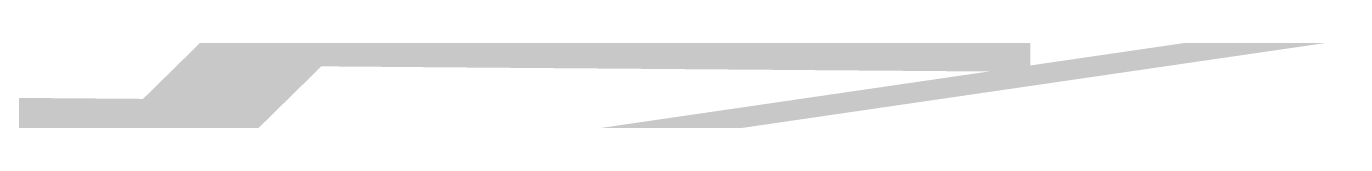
# Model space of a CAD drawing. Header units: metres. Extents: x 326467 to 340077, y 1811030 to 1824953.
# Drawn here: x 329094.64 to 329133.91, y 1812526.54 to 1812528.65 of the extents above; entities that cross this region are included whole.
import ezdxf

# ---------------------------------------------------------------- set-up
doc = ezdxf.new("R2010")
doc.units = ezdxf.units.M
doc.header["$MEASUREMENT"] = 0
doc.layers.add('HAZARDS LINE', color=1, linetype='Continuous')
doc.layers.add('SURVEY PLOT BOUNDARY', color=35, linetype='Continuous')

# ---------------------------------------------------------------- blocks, each defined once
blk = doc.blocks.new('16')
at = {"layer": 'HAZARDS LINE', "lineweight": 18, "const_width": 3.032}
blk.add_lwpolyline([(329090.641, 1812525.737), (329094.683, 1812525.706), (329098.726, 1812525.675), (329102.799, 1812529.687), (329106.842, 1812529.655), (329110.884, 1812529.624), (329114.927, 1812529.593), (329118.969, 1812529.562), (329123.012, 1812529.531), (329123.043, 1812533.574), (329127.085, 1812533.542), (329131.159, 1812537.554), (329135.232, 1812541.566), (329139.275, 1812541.535), (329143.349, 1812545.547), (329151.433, 1812545.484), (329155.476, 1812545.453), (329159.518, 1812545.422), (329163.561, 1812545.391), (329167.603, 1812545.36), (329171.646, 1812545.329), (329175.688, 1812545.297), (329179.73, 1812545.266)], dxfattribs=at)
at = {"layer": 'SURVEY PLOT BOUNDARY', "lineweight": 18, "const_width": 0.606}
blk.add_lwpolyline([(329525.864, 1812870.104), (329484.847, 1812793.597), (329403.312, 1812705.273), (329383.069, 1812701.386), (329382.975, 1812689.257), (329325.851, 1812620.962), (329301.471, 1812604.976), (329285.177, 1812588.929), (329260.797, 1812572.944), (329224.197, 1812544.923), (329191.764, 1812533.043), (329135.139, 1812529.437), (329082.525, 1812521.756), (328901.146, 1812591.892)], dxfattribs=at)
blk.add_lwpolyline([(328948.875, 1812490.441), (329029.599, 1812473.645), (329078.295, 1812497.529), (329082.494, 1812517.713), (329082.525, 1812521.756), (329135.139, 1812529.437), (329135.014, 1812513.265), (329097.415, 1812355.866), (329077.11, 1812343.892), (329047.783, 1812210.689), (329031.613, 1812210.814), (328902.256, 1812211.812), (328708.281, 1812221.396), (328659.897, 1812237.942), (328684.807, 1812322.66), (328725.293, 1812330.434), (328786.71, 1812431.043), (328860.035, 1812503.257), (328779.498, 1812544.311), (328800.21, 1812608.844), (328808.201, 1812596.653), (328808.17, 1812592.61), (328848.313, 1812555.91), (328896.542, 1812519.148)], close=True, dxfattribs=at)

msp = doc.modelspace()

# ---------------------------------------------------------------- block references
msp.add_blockref('16', (0, 0))

doc.saveas('drawing.dxf')
